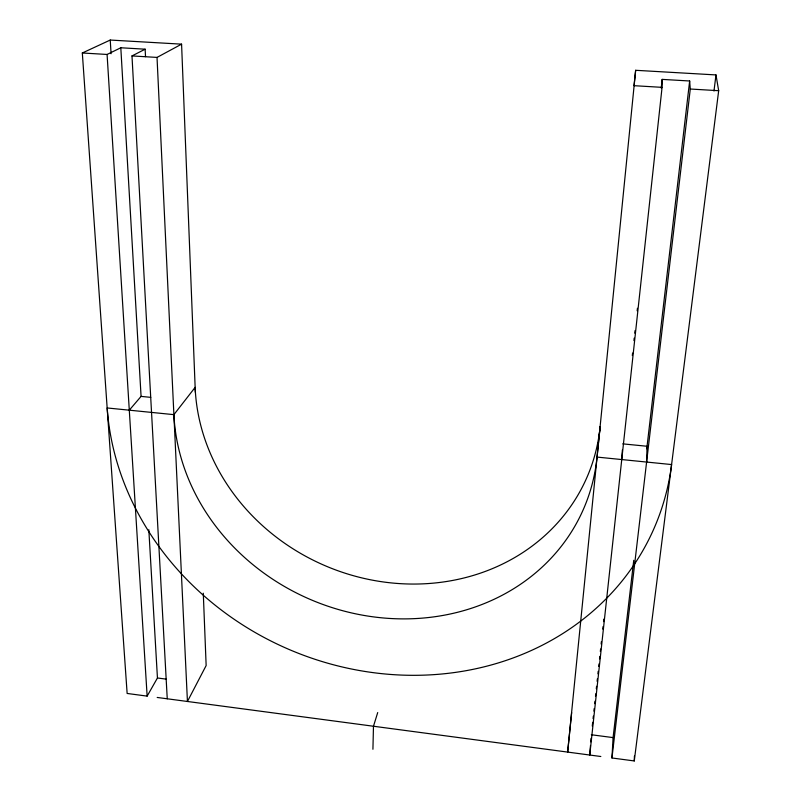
<?xml version="1.0" encoding="UTF-8"?>
<svg xmlns="http://www.w3.org/2000/svg" width="801" height="801" viewBox="0 0 801 801"><rect width="100%" height="100%" fill="white"/><g stroke="black" fill="none" stroke-linecap="round" stroke-linejoin="round"><path stroke-width="1.2" d="M662.067 87.349L662.177 79.389L689.651 80.991L690.282 89.021L611.954 757.976L634.272 760.95L718.677 90.703L715.984 74.924L635.654 70.298L634.022 85.687L662.067 87.349L589.746 755.023L590.497 745.491M372.926 749.265L373.476 726.237L377.712 712.56M646.607 462.057L647.058 446.257L622.778 443.864M634.272 760.95L634.422 756.084M611.954 757.976L613.085 737.601L633.751 560.32M621.746 459.564L622.387 449.902M590.778 741.906L591.058 738.332M635.654 70.298L567.649 752.079L571.654 712.59M597.035 457.081L600.149 426.593A206.147 185.722 23.7 0 1 392.44 583.028A206.147 185.722 23.7 0 1 195.144 387.354L173.897 414.648L107.164 407.959A288.2 257.201 23.6 0 0 382.958 673.781A288.2 257.201 23.6 0 0 671.598 464.56L597.035 457.081A215.719 192.13 23.6 0 1 380.795 617.731A215.719 192.13 23.6 0 1 173.897 414.648M592.279 726.056L592.68 722.322M593.08 718.597L593.351 716.114M593.891 711.138L594.152 708.655M594.692 703.678L594.963 701.195M595.503 696.219L595.774 693.736M596.304 688.76L596.575 686.277M597.115 681.301L597.386 678.817M597.916 673.841L598.187 671.358M598.727 666.382L598.998 663.899M599.528 658.923L599.799 656.44M600.339 651.463L600.61 648.98M601.14 644.014L601.411 641.521M602.752 629.095L603.023 626.602M603.564 621.636L603.834 619.143M632.319 355.544L632.59 353.061M633.941 340.615L634.202 338.132M634.742 333.156L635.013 330.663M637.165 310.758L637.436 308.275M661.236 88.09L662.177 79.389M646.767 448.74L689.651 80.991M713.971 91.054L715.984 74.924M195.344 392.34L181.577 44.155L110.238 40.05L82.323 52.986L127.139 693.456L147.144 696.119L157.447 677.986L148.826 529.721M129.291 410.182L141.076 396.395L120.811 47.77L145.141 49.191L145.522 56.681M167.249 698.792L131.985 55.93L157.026 57.412L181.577 44.155M131.985 55.93L145.141 49.191M82.323 52.986L107.084 54.458L120.811 47.77M690.282 89.021L718.677 90.703M141.076 396.395L150.758 397.356M157.447 677.986L166.077 679.118M591.338 734.757L613.085 737.601M157.186 697.451L600.83 756.504M107.084 54.458L147.144 696.119M110.238 40.05L111.079 53.747M157.026 57.412L187.434 701.486L206.147 665.551L203.284 593.201"/></g></svg>
